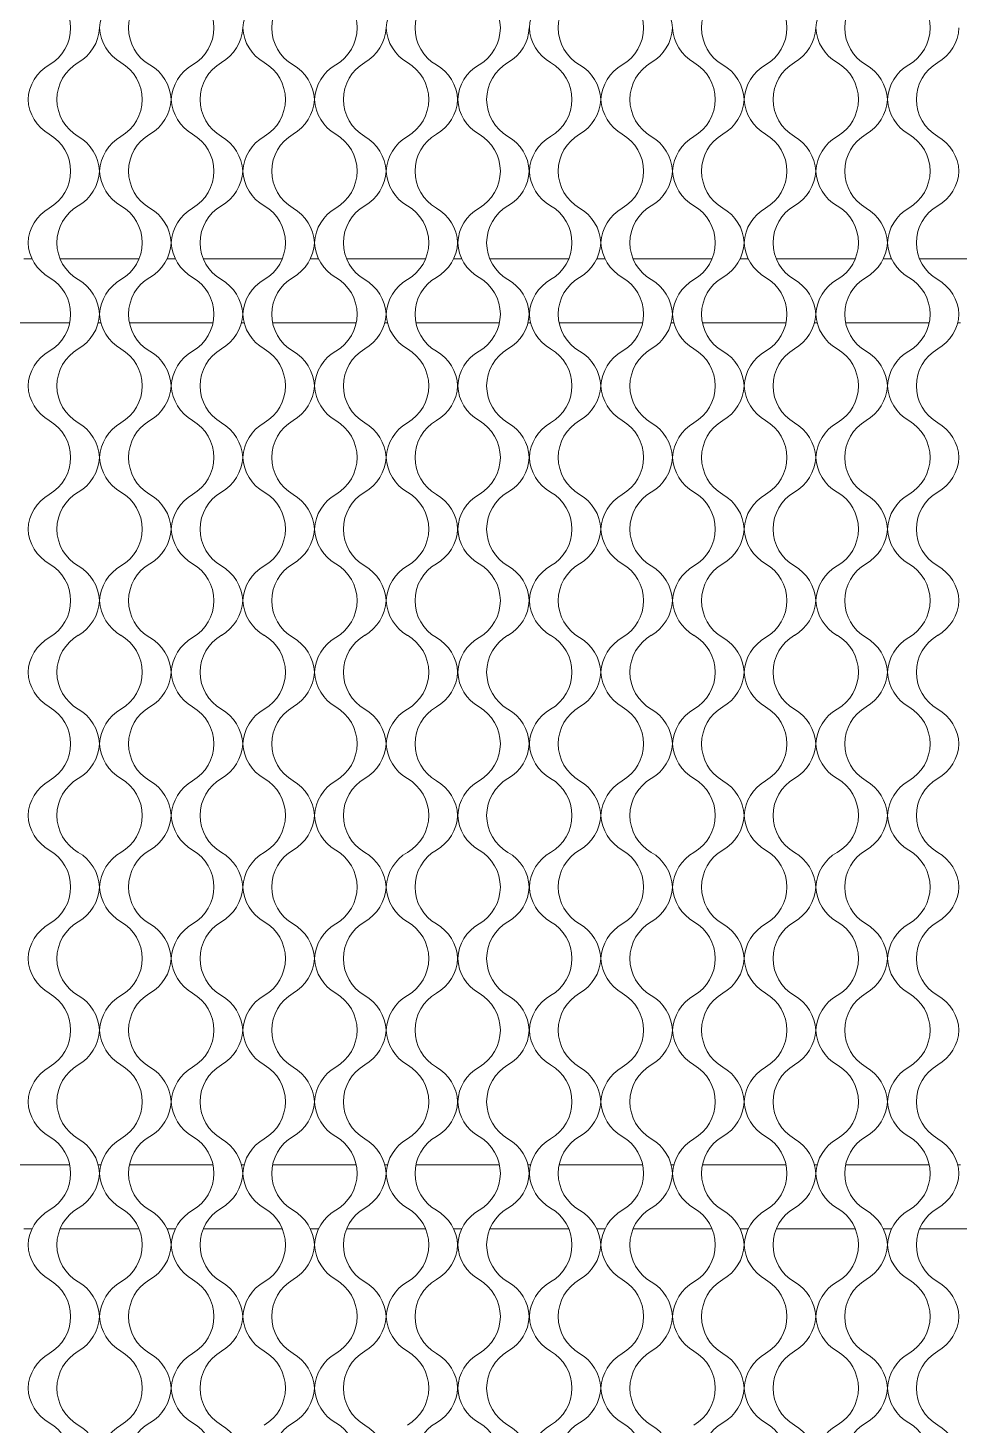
# Model space of a CAD drawing. Header units: millimetres. Extents: x 8 to 1476, y 6 to 1043.
# Drawn here: x 401.6 to 488.9, y 507.3 to 638.4 of the extents above; entities that cross this region are included whole.
import ezdxf

# ---------------------------------------------------------------- set-up
doc = ezdxf.new("R2010")
doc.units = ezdxf.units.MM
doc.header["$LTSCALE"] = 5

msp = doc.modelspace()

# ---------------------------------------------------------------- linework, layer by layer
at = {"color": 7, "linetype": 'Continuous', "lineweight": 15}
for p, q in [((402.001, 616.769), (401.211, 616.769)), ((412.008, 616.769), (404.639, 616.769)), ((415.436, 616.769), (414.646, 616.769)), ((425.443, 616.769), (418.074, 616.769)), ((428.871, 616.769), (428.081, 616.769)), ((438.878, 616.769), (431.509, 616.769)), ((442.306, 616.769), (441.516, 616.769)), ((452.313, 616.769), (444.944, 616.769)), ((455.741, 616.769), (454.951, 616.769)), ((465.748, 616.769), (458.379, 616.769)), ((469.176, 616.769), (468.386, 616.769)), ((479.183, 616.769), (471.814, 616.769)), ((482.611, 616.769), (481.821, 616.769)), ((492.618, 616.769), (485.249, 616.769)), ((397.688, 610.769), (405.524, 610.769)), ((408.2, 610.769), (408.447, 610.769)), ((411.123, 610.769), (418.959, 610.769)), ((421.635, 610.769), (421.882, 610.769)), ((424.558, 610.769), (432.394, 610.769)), ((435.07, 610.769), (435.317, 610.769)), ((437.993, 610.769), (445.829, 610.769)), ((448.505, 610.769), (448.753, 610.769)), ((451.428, 610.769), (459.264, 610.769)), ((461.94, 610.769), (462.188, 610.769)), ((464.863, 610.769), (472.699, 610.769)), ((475.375, 610.769), (475.623, 610.769)), ((478.298, 610.769), (486.135, 610.769)), ((488.81, 610.769), (489.058, 610.769)), ((405.524, 531.769), (397.688, 531.769)), ((408.447, 531.769), (408.2, 531.769)), ((418.959, 531.769), (411.123, 531.769)), ((421.882, 531.769), (421.635, 531.769)), ((432.394, 531.769), (424.558, 531.769)), ((435.317, 531.769), (435.07, 531.769)), ((445.829, 531.769), (437.993, 531.769)), ((448.753, 531.769), (448.505, 531.769)), ((459.264, 531.769), (451.428, 531.769)), ((462.188, 531.769), (461.94, 531.769)), ((472.699, 531.769), (464.863, 531.769)), ((475.623, 531.769), (475.375, 531.769)), ((486.135, 531.769), (478.298, 531.769)), ((489.058, 531.769), (488.81, 531.769)), ((401.211, 525.769), (402.001, 525.769)), ((404.639, 525.769), (412.008, 525.769)), ((414.646, 525.769), (415.436, 525.769)), ((418.074, 525.769), (425.443, 525.769)), ((428.081, 525.769), (428.871, 525.769)), ((431.509, 525.769), (438.878, 525.769)), ((441.516, 525.769), (442.306, 525.769)), ((444.944, 525.769), (452.313, 525.769)), ((454.951, 525.769), (455.741, 525.769)), ((458.379, 525.769), (465.748, 525.769)), ((468.386, 525.769), (469.176, 525.769)), ((471.814, 525.769), (479.183, 525.769)), ((481.821, 525.769), (482.611, 525.769)), ((485.249, 525.769), (492.618, 525.769))]:
    msp.add_line(p, q, dxfattribs=at)
for centre, start, end in [((401.606, 638.444), 300, 60), ((412.324, 638.233), 120, 176.98071), ((415.041, 638.444), 120, 240), ((415.041, 638.444), 300, 60), ((425.759, 638.233), 120, 176.98071), ((428.476, 638.444), 120, 240), ((428.476, 638.444), 300, 60), ((439.194, 638.233), 120, 176.98071), ((441.911, 638.444), 120, 240), ((441.911, 638.444), 300, 60), ((452.629, 638.233), 120, 176.98071), ((455.346, 638.444), 120, 240), ((455.346, 638.444), 300, 60), ((458.064, 638.233), 3.01929, 60), ((468.781, 638.444), 120, 240), ((468.781, 638.444), 300, 60), ((479.499, 638.233), 120, 176.98071), ((482.216, 638.444), 120, 240), ((482.216, 638.444), 300, 60), ((404.324, 638.655), 300, 356.98071), ((412.324, 638.655), 183.01929, 240), ((417.759, 638.655), 300, 356.98071), ((425.759, 638.655), 183.01929, 240), ((431.194, 638.655), 300, 356.98071), ((439.194, 638.655), 183.01929, 240), ((444.629, 638.655), 300, 356.98071), ((452.629, 638.655), 183.01929, 240), ((458.064, 638.655), 300, 356.98071), ((466.064, 638.655), 183.01929, 240), ((471.499, 638.655), 300, 356.98071), ((479.499, 638.655), 183.01929, 240), ((484.934, 638.655), 300, 356.98071), ((405.606, 631.516), 120, 176.98071), ((408.324, 631.726), 120, 240), ((408.324, 631.726), 300, 60), ((411.041, 631.516), 3.01929, 60), ((419.041, 631.516), 120, 176.98071), ((421.759, 631.726), 120, 240), ((421.759, 631.726), 300, 60), ((424.476, 631.516), 3.01929, 60), ((432.476, 631.516), 120, 176.98071), ((435.194, 631.726), 120, 240), ((435.194, 631.726), 300, 60), ((437.911, 631.516), 3.01929, 60), ((445.911, 631.516), 120, 176.98071), ((448.629, 631.726), 120, 240), ((448.629, 631.726), 300, 60), ((451.346, 631.516), 3.01929, 60), ((459.346, 631.516), 120, 176.98071), ((462.064, 631.726), 120, 240), ((462.064, 631.726), 300, 60), ((464.781, 631.516), 3.01929, 60), ((472.781, 631.516), 120, 176.98071), ((475.499, 631.726), 120, 240), ((475.499, 631.726), 300, 60), ((478.216, 631.516), 3.01929, 60), ((486.216, 631.516), 120, 176.98071), ((488.934, 631.726), 120, 240), ((405.606, 631.937), 183.01929, 240), ((411.041, 631.937), 300, 356.98071), ((419.041, 631.937), 183.01929, 240), ((424.476, 631.937), 300, 356.98071), ((432.476, 631.937), 183.01929, 240), ((437.911, 631.937), 300, 356.98071), ((445.911, 631.937), 183.01929, 240), ((451.346, 631.937), 300, 356.98071), ((459.346, 631.937), 183.01929, 240), ((464.781, 631.937), 300, 356.98071), ((472.781, 631.937), 183.01929, 240), ((478.216, 631.937), 300, 356.98071), ((486.216, 631.937), 183.01929, 240), ((401.606, 625.009), 300, 60), ((404.324, 624.798), 3.01929, 60), ((412.324, 624.798), 120, 176.98071), ((415.041, 625.009), 120, 240), ((415.041, 625.009), 300, 60), ((417.759, 624.798), 3.01929, 60), ((425.759, 624.798), 120, 176.98071), ((428.476, 625.009), 120, 240), ((428.476, 625.009), 300, 60), ((431.194, 624.798), 3.01929, 60), ((439.194, 624.798), 120, 176.98071), ((441.911, 625.009), 120, 240), ((441.911, 625.009), 300, 60), ((444.629, 624.798), 3.01929, 60), ((452.629, 624.798), 120, 176.98071), ((455.346, 625.009), 120, 240), ((455.346, 625.009), 300, 60), ((458.064, 624.798), 3.01929, 60), ((466.064, 624.798), 120, 176.98071), ((468.781, 625.009), 120, 240), ((468.781, 625.009), 300, 60), ((471.499, 624.798), 3.01929, 60), ((479.499, 624.798), 120, 176.98071), ((482.216, 625.009), 120, 240), ((482.216, 625.009), 300, 60), ((484.934, 624.798), 3.01929, 60), ((404.324, 625.22), 300, 356.98071), ((412.324, 625.22), 183.01929, 240), ((417.759, 625.22), 300, 356.98071), ((425.759, 625.22), 183.01929, 240), ((431.194, 625.22), 300, 356.98071), ((439.194, 625.22), 183.01929, 240), ((444.629, 625.22), 300, 356.98071), ((452.629, 625.22), 183.01929, 240), ((458.064, 625.22), 300, 356.98071), ((466.064, 625.22), 183.01929, 240), ((471.499, 625.22), 300, 356.98071), ((479.499, 625.22), 183.01929, 240), ((484.934, 625.22), 300, 356.98071), ((405.606, 618.081), 120, 176.98071), ((408.324, 618.291), 120, 240), ((408.324, 618.291), 300, 60), ((411.041, 618.081), 3.01929, 60), ((419.041, 618.081), 120, 176.98071), ((421.759, 618.291), 120, 240), ((421.759, 618.291), 300, 60), ((424.476, 618.081), 3.01929, 60), ((432.476, 618.081), 120, 176.98071), ((435.194, 618.291), 120, 240), ((435.194, 618.291), 300, 60), ((437.911, 618.081), 3.01929, 60), ((445.911, 618.081), 120, 176.98071), ((448.629, 618.291), 120, 240), ((448.629, 618.291), 300, 60), ((451.346, 618.081), 3.01929, 60), ((459.346, 618.081), 120, 176.98071), ((462.064, 618.291), 120, 240), ((462.064, 618.291), 300, 60), ((464.781, 618.081), 3.01929, 60), ((472.781, 618.081), 120, 176.98071), ((475.499, 618.291), 120, 240), ((475.499, 618.291), 300, 60), ((478.216, 618.081), 3.01929, 60), ((486.216, 618.081), 120, 176.98071), ((488.934, 618.291), 120, 240), ((405.606, 618.502), 183.01929, 240), ((411.041, 618.502), 300, 356.98071), ((419.041, 618.502), 183.01929, 240), ((424.476, 618.502), 300, 356.98071), ((432.476, 618.502), 183.01929, 240), ((437.911, 618.502), 300, 356.98071), ((445.911, 618.502), 183.01929, 240), ((451.346, 618.502), 300, 356.98071), ((459.346, 618.502), 183.01929, 240), ((464.781, 618.502), 300, 356.98071), ((472.781, 618.502), 183.01929, 240), ((478.216, 618.502), 300, 356.98071), ((486.216, 618.502), 183.01929, 240), ((401.606, 611.574), 300, 60), ((415.041, 611.574), 120, 240), ((415.041, 611.574), 300, 60), ((428.476, 611.574), 120, 240), ((428.476, 611.574), 300, 60), ((441.911, 611.574), 120, 240), ((441.911, 611.574), 300, 60), ((455.346, 611.574), 120, 240), ((455.346, 611.574), 300, 60), ((468.781, 611.574), 120, 240), ((468.781, 611.574), 300, 60), ((482.216, 611.574), 120, 240), ((482.216, 611.574), 300, 60), ((404.324, 611.363), 3.01929, 60), ((412.324, 611.363), 120, 176.98071), ((417.759, 611.363), 3.01929, 60), ((425.759, 611.363), 120, 176.98071), ((431.194, 611.363), 3.01929, 60), ((439.194, 611.363), 120, 176.98071), ((444.629, 611.363), 3.01929, 60), ((452.629, 611.363), 120, 176.98071), ((458.064, 611.363), 3.01929, 60), ((466.064, 611.363), 120, 176.98071), ((471.499, 611.363), 3.01929, 60), ((479.499, 611.363), 120, 176.98071), ((484.934, 611.363), 3.01929, 60), ((404.324, 611.785), 300, 356.98071), ((412.324, 611.785), 183.01929, 240), ((417.759, 611.785), 300, 356.98071), ((425.759, 611.785), 183.01929, 240), ((431.194, 611.785), 300, 356.98071), ((439.194, 611.785), 183.01929, 240), ((444.629, 611.785), 300, 356.98071), ((452.629, 611.785), 183.01929, 240), ((458.064, 611.785), 300, 356.98071), ((466.064, 611.785), 183.01929, 240), ((471.499, 611.785), 300, 356.98071), ((479.499, 611.785), 183.01929, 240), ((484.934, 611.785), 300, 356.98071), ((408.324, 604.856), 120, 240), ((408.324, 604.856), 300, 60), ((421.759, 604.856), 120, 240), ((421.759, 604.856), 300, 60), ((435.194, 604.856), 120, 240), ((435.194, 604.856), 300, 60), ((448.629, 604.856), 120, 240), ((448.629, 604.856), 300, 60), ((462.064, 604.856), 120, 240), ((462.064, 604.856), 300, 60), ((475.499, 604.856), 120, 240), ((475.499, 604.856), 300, 60), ((488.934, 604.856), 120, 240), ((405.606, 604.646), 120, 176.98071), ((411.041, 604.646), 3.01929, 60), ((419.041, 604.646), 120, 176.98071), ((424.476, 604.646), 3.01929, 60), ((432.476, 604.646), 120, 176.98071), ((437.911, 604.646), 3.01929, 60), ((445.911, 604.646), 120, 176.98071), ((451.346, 604.646), 3.01929, 60), ((459.346, 604.646), 120, 176.98071), ((464.781, 604.646), 3.01929, 60), ((472.781, 604.646), 120, 176.98071), ((478.216, 604.646), 3.01929, 60), ((486.216, 604.646), 120, 176.98071), ((405.606, 605.067), 183.01929, 240), ((411.041, 605.067), 300, 356.98071), ((419.041, 605.067), 183.01929, 240), ((424.476, 605.067), 300, 356.98071), ((432.476, 605.067), 183.01929, 240), ((437.911, 605.067), 300, 356.98071), ((445.911, 605.067), 183.01929, 240), ((451.346, 605.067), 300, 356.98071), ((459.346, 605.067), 183.01929, 240), ((464.781, 605.067), 300, 356.98071), ((472.781, 605.067), 183.01929, 240), ((478.216, 605.067), 300, 356.98071), ((486.216, 605.067), 183.01929, 240), ((401.606, 598.139), 300, 60), ((404.324, 597.928), 3.01929, 60), ((412.324, 597.928), 120, 176.98071), ((415.041, 598.139), 120, 240), ((415.041, 598.139), 300, 60), ((417.759, 597.928), 3.01929, 60), ((425.759, 597.928), 120, 176.98071), ((428.476, 598.139), 120, 240), ((428.476, 598.139), 300, 60), ((431.194, 597.928), 3.01929, 60), ((439.194, 597.928), 120, 176.98071), ((441.911, 598.139), 120, 240), ((441.911, 598.139), 300, 60), ((444.629, 597.928), 3.01929, 60), ((452.629, 597.928), 120, 176.98071), ((455.346, 598.139), 120, 240), ((455.346, 598.139), 300, 60), ((458.064, 597.928), 3.01929, 60), ((466.064, 597.928), 120, 176.98071), ((468.781, 598.139), 120, 240), ((468.781, 598.139), 300, 60), ((471.499, 597.928), 3.01929, 60), ((479.499, 597.928), 120, 176.98071), ((482.216, 598.139), 120, 240), ((482.216, 598.139), 300, 60), ((484.934, 597.928), 3.01929, 60), ((404.324, 598.35), 300, 356.98071), ((412.324, 598.35), 183.01929, 240), ((417.759, 598.35), 300, 356.98071), ((425.759, 598.35), 183.01929, 240), ((431.194, 598.35), 300, 356.98071), ((439.194, 598.35), 183.01929, 240), ((444.629, 598.35), 300, 356.98071), ((452.629, 598.35), 183.01929, 240), ((458.064, 598.35), 300, 356.98071), ((466.064, 598.35), 183.01929, 240), ((471.499, 598.35), 300, 356.98071), ((479.499, 598.35), 183.01929, 240), ((484.934, 598.35), 300, 356.98071), ((405.606, 591.211), 120, 176.98071), ((408.324, 591.421), 120, 240), ((408.324, 591.421), 300, 60), ((411.041, 591.211), 3.01929, 60), ((419.041, 591.211), 120, 176.98071), ((421.759, 591.421), 120, 240), ((421.759, 591.421), 300, 60), ((424.476, 591.211), 3.01929, 60), ((432.476, 591.211), 120, 176.98071), ((435.194, 591.421), 120, 240), ((435.194, 591.421), 300, 60), ((437.911, 591.211), 3.01929, 60), ((445.911, 591.211), 120, 176.98071), ((448.629, 591.421), 120, 240), ((448.629, 591.421), 300, 60), ((451.346, 591.211), 3.01929, 60), ((459.346, 591.211), 120, 176.98071), ((462.064, 591.421), 120, 240), ((462.064, 591.421), 300, 60), ((464.781, 591.211), 3.01929, 60), ((472.781, 591.211), 120, 176.98071), ((475.499, 591.421), 120, 240), ((475.499, 591.421), 300, 60), ((478.216, 591.211), 3.01929, 60), ((486.216, 591.211), 120, 176.98071), ((488.934, 591.421), 120, 240), ((405.606, 591.632), 183.01929, 240), ((411.041, 591.632), 300, 356.98071), ((419.041, 591.632), 183.01929, 240), ((424.476, 591.632), 300, 356.98071), ((432.476, 591.632), 183.01929, 240), ((437.911, 591.632), 300, 356.98071), ((445.911, 591.632), 183.01929, 240), ((451.346, 591.632), 300, 356.98071), ((459.346, 591.632), 183.01929, 240), ((464.781, 591.632), 300, 356.98071), ((472.781, 591.632), 183.01929, 240), ((478.216, 591.632), 300, 356.98071), ((486.216, 591.632), 183.01929, 240), ((401.606, 584.704), 300, 60), ((404.324, 584.493), 3.01929, 60), ((412.324, 584.493), 120, 176.98071), ((415.041, 584.704), 120, 240), ((415.041, 584.704), 300, 60), ((417.759, 584.493), 3.01929, 60), ((425.759, 584.493), 120, 176.98071), ((428.476, 584.704), 120, 240), ((428.476, 584.704), 300, 60), ((431.194, 584.493), 3.01929, 60), ((439.194, 584.493), 120, 176.98071), ((441.911, 584.704), 120, 240), ((441.911, 584.704), 300, 60), ((444.629, 584.493), 3.01929, 60), ((452.629, 584.493), 120, 176.98071), ((455.346, 584.704), 120, 240), ((455.346, 584.704), 300, 60), ((458.064, 584.493), 3.01929, 60), ((466.064, 584.493), 120, 176.98071), ((468.781, 584.704), 120, 240), ((468.781, 584.704), 300, 60), ((471.499, 584.493), 3.01929, 60), ((479.499, 584.493), 120, 176.98071), ((482.216, 584.704), 120, 240), ((482.216, 584.704), 300, 60), ((484.934, 584.493), 3.01929, 60), ((404.324, 584.914), 300, 356.98071), ((412.324, 584.914), 183.01929, 240), ((417.759, 584.914), 300, 356.98071), ((425.759, 584.914), 183.01929, 240), ((431.194, 584.914), 300, 356.98071), ((439.194, 584.914), 183.01929, 240), ((444.629, 584.914), 300, 356.98071), ((452.629, 584.914), 183.01929, 240), ((458.064, 584.914), 300, 356.98071), ((466.064, 584.914), 183.01929, 240), ((471.499, 584.914), 300, 356.98071), ((479.499, 584.914), 183.01929, 240), ((484.934, 584.914), 300, 356.98071), ((405.606, 577.776), 120, 176.98071), ((408.324, 577.986), 120, 240), ((408.324, 577.986), 300, 60), ((411.041, 577.776), 3.01929, 60), ((419.041, 577.776), 120, 176.98071), ((421.759, 577.986), 120, 240), ((421.759, 577.986), 300, 60), ((424.476, 577.776), 3.01929, 60), ((432.476, 577.776), 120, 176.98071), ((435.194, 577.986), 120, 240), ((435.194, 577.986), 300, 60), ((437.911, 577.776), 3.01929, 60), ((445.911, 577.776), 120, 176.98071), ((448.629, 577.986), 120, 240), ((448.629, 577.986), 300, 60), ((451.346, 577.776), 3.01929, 60), ((459.346, 577.776), 120, 176.98071), ((462.064, 577.986), 120, 240), ((462.064, 577.986), 300, 60), ((464.781, 577.776), 3.01929, 60), ((472.781, 577.776), 120, 176.98071), ((475.499, 577.986), 120, 240), ((475.499, 577.986), 300, 60), ((478.216, 577.776), 3.01929, 60), ((486.216, 577.776), 120, 176.98071), ((488.934, 577.986), 120, 240), ((405.606, 578.197), 183.01929, 240), ((411.041, 578.197), 300, 356.98071), ((419.041, 578.197), 183.01929, 240), ((424.476, 578.197), 300, 356.98071), ((432.476, 578.197), 183.01929, 240), ((437.911, 578.197), 300, 356.98071), ((445.911, 578.197), 183.01929, 240), ((451.346, 578.197), 300, 356.98071), ((459.346, 578.197), 183.01929, 240), ((464.781, 578.197), 300, 356.98071), ((472.781, 578.197), 183.01929, 240), ((478.216, 578.197), 300, 356.98071), ((486.216, 578.197), 183.01929, 240), ((401.606, 571.269), 300, 60), ((404.324, 571.058), 3.01929, 60), ((412.324, 571.058), 120, 176.98071), ((415.041, 571.269), 120, 240), ((415.041, 571.269), 300, 60), ((417.759, 571.058), 3.01929, 60), ((425.759, 571.058), 120, 176.98071), ((428.476, 571.269), 120, 240), ((428.476, 571.269), 300, 60), ((431.194, 571.058), 3.01929, 60), ((439.194, 571.058), 120, 176.98071), ((441.911, 571.269), 120, 240), ((441.911, 571.269), 300, 60), ((444.629, 571.058), 3.01929, 60), ((452.629, 571.058), 120, 176.98071), ((455.346, 571.269), 120, 240), ((455.346, 571.269), 300, 60), ((458.064, 571.058), 3.01929, 60), ((466.064, 571.058), 120, 176.98071), ((468.781, 571.269), 120, 240), ((468.781, 571.269), 300, 60), ((471.499, 571.058), 3.01929, 60), ((479.499, 571.058), 120, 176.98071), ((482.216, 571.269), 120, 240), ((482.216, 571.269), 300, 60), ((484.934, 571.058), 3.01929, 60), ((404.324, 571.479), 300, 356.98071), ((412.324, 571.479), 183.01929, 240), ((417.759, 571.479), 300, 356.98071), ((425.759, 571.479), 183.01929, 240), ((431.194, 571.479), 300, 356.98071), ((439.194, 571.479), 183.01929, 240), ((444.629, 571.479), 300, 356.98071), ((452.629, 571.479), 183.01929, 240), ((458.064, 571.479), 300, 356.98071), ((466.064, 571.479), 183.01929, 240), ((471.499, 571.479), 300, 356.98071), ((479.499, 571.479), 183.01929, 240), ((484.934, 571.479), 300, 356.98071), ((405.606, 564.341), 120, 176.98071), ((408.324, 564.551), 120, 240), ((408.324, 564.551), 300, 60), ((411.041, 564.341), 3.01929, 60), ((419.041, 564.341), 120, 176.98071), ((421.759, 564.551), 120, 240), ((421.759, 564.551), 300, 60), ((424.476, 564.341), 3.01929, 60), ((432.476, 564.341), 120, 176.98071), ((435.194, 564.551), 120, 240), ((435.194, 564.551), 300, 60), ((437.911, 564.341), 3.01929, 60), ((445.911, 564.341), 120, 176.98071), ((448.629, 564.551), 120, 240), ((448.629, 564.551), 300, 60), ((451.346, 564.341), 3.01929, 60), ((459.346, 564.341), 120, 176.98071), ((462.064, 564.551), 120, 240), ((462.064, 564.551), 300, 60), ((464.781, 564.341), 3.01929, 60), ((472.781, 564.341), 120, 176.98071), ((475.499, 564.551), 120, 240), ((475.499, 564.551), 300, 60), ((478.216, 564.341), 3.01929, 60), ((486.216, 564.341), 120, 176.98071), ((488.934, 564.551), 120, 240), ((405.606, 564.762), 183.01929, 240), ((411.041, 564.762), 300, 356.98071), ((419.041, 564.762), 183.01929, 240), ((424.476, 564.762), 300, 356.98071), ((432.476, 564.762), 183.01929, 240), ((437.911, 564.762), 300, 356.98071), ((445.911, 564.762), 183.01929, 240), ((451.346, 564.762), 300, 356.98071), ((459.346, 564.762), 183.01929, 240), ((464.781, 564.762), 300, 356.98071), ((472.781, 564.762), 183.01929, 240), ((478.216, 564.762), 300, 356.98071), ((486.216, 564.762), 183.01929, 240), ((401.606, 557.834), 300, 60), ((415.041, 557.834), 120, 240), ((415.041, 557.834), 300, 60), ((428.476, 557.834), 120, 240), ((428.476, 557.834), 300, 60), ((441.911, 557.834), 120, 240), ((441.911, 557.834), 300, 60), ((455.346, 557.834), 120, 240), ((455.346, 557.834), 300, 60), ((468.781, 557.834), 120, 240), ((468.781, 557.834), 300, 60), ((482.216, 557.834), 120, 240), ((482.216, 557.834), 300, 60), ((404.324, 557.623), 3.01929, 60), ((412.324, 557.623), 120, 176.98071), ((417.759, 557.623), 3.01929, 60), ((425.759, 557.623), 120, 176.98071), ((431.194, 557.623), 3.01929, 60), ((439.194, 557.623), 120, 176.98071), ((444.629, 557.623), 3.01929, 60), ((452.629, 557.623), 120, 176.98071), ((458.064, 557.623), 3.01929, 60), ((466.064, 557.623), 120, 176.98071), ((471.499, 557.623), 3.01929, 60), ((479.499, 557.623), 120, 176.98071), ((484.934, 557.623), 3.01929, 60), ((404.324, 558.044), 300, 356.98071), ((412.324, 558.044), 183.01929, 240), ((417.759, 558.044), 300, 356.98071), ((425.759, 558.044), 183.01929, 240), ((431.194, 558.044), 300, 356.98071), ((439.194, 558.044), 183.01929, 240), ((444.629, 558.044), 300, 356.98071), ((452.629, 558.044), 183.01929, 240), ((458.064, 558.044), 300, 356.98071), ((466.064, 558.044), 183.01929, 240), ((471.499, 558.044), 300, 356.98071), ((479.499, 558.044), 183.01929, 240), ((484.934, 558.044), 300, 356.98071), ((408.324, 551.116), 120, 240), ((408.324, 551.116), 300, 60), ((421.759, 551.116), 120, 240), ((421.759, 551.116), 300, 60), ((435.194, 551.116), 120, 240), ((435.194, 551.116), 300, 60), ((448.629, 551.116), 120, 240), ((448.629, 551.116), 300, 60), ((462.064, 551.116), 120, 240), ((462.064, 551.116), 300, 60), ((475.499, 551.116), 120, 240), ((475.499, 551.116), 300, 60), ((488.934, 551.116), 120, 240), ((405.606, 550.906), 120, 176.98071), ((411.041, 550.906), 3.01929, 60), ((419.041, 550.906), 120, 176.98071), ((424.476, 550.906), 3.01929, 60), ((432.476, 550.906), 120, 176.98071), ((437.911, 550.906), 3.01929, 60), ((445.911, 550.906), 120, 176.98071), ((451.346, 550.906), 3.01929, 60), ((459.346, 550.906), 120, 176.98071), ((464.781, 550.906), 3.01929, 60), ((472.781, 550.906), 120, 176.98071), ((478.216, 550.906), 3.01929, 60), ((486.216, 550.906), 120, 176.98071), ((405.606, 551.327), 183.01929, 240), ((411.041, 551.327), 300, 356.98071), ((419.041, 551.327), 183.01929, 240), ((424.476, 551.327), 300, 356.98071), ((432.476, 551.327), 183.01929, 240), ((437.911, 551.327), 300, 356.98071), ((445.911, 551.327), 183.01929, 240), ((451.346, 551.327), 300, 356.98071), ((459.346, 551.327), 183.01929, 240), ((464.781, 551.327), 300, 356.98071), ((472.781, 551.327), 183.01929, 240), ((478.216, 551.327), 300, 356.98071), ((486.216, 551.327), 183.01929, 240), ((401.606, 544.399), 300, 60), ((404.324, 544.188), 3.01929, 60), ((412.324, 544.188), 120, 176.98071), ((415.041, 544.399), 120, 240), ((415.041, 544.399), 300, 60), ((417.759, 544.188), 3.01929, 60), ((425.759, 544.188), 120, 176.98071), ((428.476, 544.399), 120, 240), ((428.476, 544.399), 300, 60), ((431.194, 544.188), 3.01929, 60), ((439.194, 544.188), 120, 176.98071), ((441.911, 544.399), 120, 240), ((441.911, 544.399), 300, 60), ((444.629, 544.188), 3.01929, 60), ((452.629, 544.188), 120, 176.98071), ((455.346, 544.399), 120, 240), ((455.346, 544.399), 300, 60), ((458.064, 544.188), 3.01929, 60), ((466.064, 544.188), 120, 176.98071), ((468.781, 544.399), 120, 240), ((468.781, 544.399), 300, 60), ((471.499, 544.188), 3.01929, 60), ((479.499, 544.188), 120, 176.98071), ((482.216, 544.399), 120, 240), ((482.216, 544.399), 300, 60), ((484.934, 544.188), 3.01929, 60), ((404.324, 544.609), 300, 356.98071), ((412.324, 544.609), 183.01929, 240), ((417.759, 544.609), 300, 356.98071), ((425.759, 544.609), 183.01929, 240), ((431.194, 544.609), 300, 356.98071), ((439.194, 544.609), 183.01929, 240), ((444.629, 544.609), 300, 356.98071), ((452.629, 544.609), 183.01929, 240), ((458.064, 544.609), 300, 356.98071), ((466.064, 544.609), 183.01929, 240), ((471.499, 544.609), 300, 356.98071), ((479.499, 544.609), 183.01929, 240), ((484.934, 544.609), 300, 356.98071), ((405.606, 537.471), 120, 176.98071), ((408.324, 537.681), 120, 240), ((408.324, 537.681), 300, 60), ((411.041, 537.471), 3.01929, 60), ((419.041, 537.471), 120, 176.98071), ((421.759, 537.681), 120, 240), ((421.759, 537.681), 300, 60), ((424.476, 537.471), 3.01929, 60), ((432.476, 537.471), 120, 176.98071), ((435.194, 537.681), 120, 240), ((435.194, 537.681), 300, 60), ((437.911, 537.471), 3.01929, 60), ((445.911, 537.471), 120, 176.98071), ((448.629, 537.681), 120, 240), ((448.629, 537.681), 300, 60), ((451.346, 537.471), 3.01929, 60), ((459.346, 537.471), 120, 176.98071), ((462.064, 537.681), 120, 240), ((462.064, 537.681), 300, 60), ((464.781, 537.471), 3.01929, 60), ((472.781, 537.471), 120, 176.98071), ((475.499, 537.681), 120, 240), ((475.499, 537.681), 300, 60), ((478.216, 537.471), 3.01929, 60), ((486.216, 537.471), 120, 176.98071), ((488.934, 537.681), 120, 240), ((405.606, 537.892), 183.01929, 240), ((411.041, 537.892), 300, 356.98071), ((419.041, 537.892), 183.01929, 240), ((424.476, 537.892), 300, 356.98071), ((432.476, 537.892), 183.01929, 240), ((437.911, 537.892), 300, 356.98071), ((445.911, 537.892), 183.01929, 240), ((451.346, 537.892), 300, 356.98071), ((459.346, 537.892), 183.01929, 240), ((464.781, 537.892), 300, 356.98071), ((472.781, 537.892), 183.01929, 240), ((478.216, 537.892), 300, 356.98071), ((486.216, 537.892), 183.01929, 240), ((401.606, 530.964), 300, 60), ((404.324, 530.753), 3.01929, 60), ((412.324, 530.753), 120, 176.98071), ((415.041, 530.964), 120, 240), ((415.041, 530.964), 300, 60), ((417.759, 530.753), 3.01929, 60), ((425.759, 530.753), 120, 176.98071), ((428.476, 530.964), 120, 240), ((428.476, 530.964), 300, 60), ((431.194, 530.753), 3.01929, 60), ((439.194, 530.753), 120, 176.98071), ((441.911, 530.964), 120, 240), ((441.911, 530.964), 300, 60), ((444.629, 530.753), 3.01929, 60), ((452.629, 530.753), 120, 176.98071), ((455.346, 530.964), 120, 240), ((455.346, 530.964), 300, 60), ((458.064, 530.753), 3.01929, 60), ((466.064, 530.753), 120, 176.98071), ((468.781, 530.964), 120, 240), ((468.781, 530.964), 300, 60), ((471.499, 530.753), 3.01929, 60), ((479.499, 530.753), 120, 176.98071), ((482.216, 530.964), 120, 240), ((482.216, 530.964), 300, 60), ((484.934, 530.753), 3.01929, 60), ((404.324, 531.174), 300, 356.98071), ((412.324, 531.174), 183.01929, 240), ((417.759, 531.174), 300, 356.98071), ((425.759, 531.174), 183.01929, 240), ((431.194, 531.174), 300, 356.98071), ((439.194, 531.174), 183.01929, 240), ((444.629, 531.174), 300, 356.98071), ((452.629, 531.174), 183.01929, 240), ((458.064, 531.174), 300, 356.98071), ((466.064, 531.174), 183.01929, 240), ((471.499, 531.174), 300, 356.98071), ((479.499, 531.174), 183.01929, 240), ((484.934, 531.174), 300, 356.98071), ((405.606, 524.035), 120, 176.98071), ((408.324, 524.246), 120, 240), ((408.324, 524.246), 300, 60), ((411.041, 524.035), 3.01929, 60), ((419.041, 524.035), 120, 176.98071), ((421.759, 524.246), 120, 240), ((421.759, 524.246), 300, 60), ((424.476, 524.035), 3.01929, 60), ((432.476, 524.035), 120, 176.98071), ((435.194, 524.246), 120, 240), ((435.194, 524.246), 300, 60), ((437.911, 524.035), 3.01929, 60), ((445.911, 524.035), 120, 176.98071), ((448.629, 524.246), 120, 240), ((448.629, 524.246), 300, 60), ((451.346, 524.035), 3.01929, 60), ((459.346, 524.035), 120, 176.98071), ((462.064, 524.246), 120, 240), ((462.064, 524.246), 300, 60), ((464.781, 524.035), 3.01929, 60), ((472.781, 524.035), 120, 176.98071), ((475.499, 524.246), 120, 240), ((475.499, 524.246), 300, 60), ((478.216, 524.035), 3.01929, 60), ((486.216, 524.035), 120, 176.98071), ((488.934, 524.246), 120, 240), ((405.606, 524.457), 183.01929, 240), ((411.041, 524.457), 300, 356.98071), ((419.041, 524.457), 183.01929, 240), ((424.476, 524.457), 300, 356.98071), ((432.476, 524.457), 183.01929, 240), ((437.911, 524.457), 300, 356.98071), ((445.911, 524.457), 183.01929, 240), ((451.346, 524.457), 300, 356.98071), ((459.346, 524.457), 183.01929, 240), ((464.781, 524.457), 300, 356.98071), ((472.781, 524.457), 183.01929, 240), ((478.216, 524.457), 300, 356.98071), ((486.216, 524.457), 183.01929, 240), ((401.606, 517.529), 300, 60), ((404.324, 517.318), 3.01929, 60), ((412.324, 517.318), 120, 176.98071), ((415.041, 517.529), 120, 240), ((415.041, 517.529), 300, 60), ((417.759, 517.318), 3.01929, 60), ((425.759, 517.318), 120, 176.98071), ((428.476, 517.529), 120, 240), ((428.476, 517.529), 300, 60), ((431.194, 517.318), 3.01929, 60), ((439.194, 517.318), 120, 176.98071), ((441.911, 517.529), 120, 240), ((441.911, 517.529), 300, 60), ((444.629, 517.318), 3.01929, 60), ((452.629, 517.318), 120, 176.98071), ((455.346, 517.529), 120, 240), ((455.346, 517.529), 300, 60), ((458.064, 517.318), 3.01929, 60), ((466.064, 517.318), 120, 176.98071), ((468.781, 517.529), 120, 240), ((468.781, 517.529), 300, 60), ((471.499, 517.318), 3.01929, 60), ((479.499, 517.318), 120, 176.98071), ((482.216, 517.529), 120, 240), ((482.216, 517.529), 300, 60), ((484.934, 517.318), 3.01929, 60), ((404.324, 517.739), 300, 356.98071), ((412.324, 517.739), 183.01929, 240), ((417.759, 517.739), 300, 356.98071), ((425.759, 517.739), 183.01929, 240), ((431.194, 517.739), 300, 356.98071), ((439.194, 517.739), 183.01929, 240), ((444.629, 517.739), 300, 356.98071), ((452.629, 517.739), 183.01929, 240), ((458.064, 517.739), 300, 356.98071), ((466.064, 517.739), 183.01929, 240), ((471.499, 517.739), 300, 356.98071), ((479.499, 517.739), 183.01929, 240), ((484.934, 517.739), 300, 356.98071), ((405.606, 510.6), 120, 176.98071), ((408.324, 510.811), 120, 240), ((408.324, 510.811), 300, 60), ((411.041, 510.6), 3.01929, 60), ((419.041, 510.6), 120, 176.98071), ((421.759, 510.811), 120, 240), ((421.759, 510.811), 300, 60), ((424.476, 510.6), 3.01929, 60), ((432.476, 510.6), 120, 176.98071), ((435.194, 510.811), 120, 240), ((435.194, 510.811), 300, 60), ((437.911, 510.6), 3.01929, 60), ((445.911, 510.6), 120, 176.98071), ((448.629, 510.811), 120, 240), ((448.629, 510.811), 300, 60), ((451.346, 510.6), 3.01929, 60), ((459.346, 510.6), 120, 176.98071), ((462.064, 510.811), 120, 240), ((462.064, 510.811), 300, 60), ((464.781, 510.6), 3.01929, 60), ((472.781, 510.6), 120, 176.98071), ((475.499, 510.811), 120, 240), ((475.499, 510.811), 300, 60), ((478.216, 510.6), 3.01929, 60), ((486.216, 510.6), 120, 176.98071), ((488.934, 510.811), 120, 240), ((405.606, 511.022), 183.01929, 240), ((411.041, 511.022), 300, 356.98071), ((419.041, 511.022), 183.01929, 240), ((424.476, 511.022), 300, 356.98071), ((432.476, 511.022), 183.01929, 240), ((437.911, 511.022), 300, 356.98071), ((445.911, 511.022), 183.01929, 240), ((451.346, 511.022), 300, 356.98071), ((459.346, 511.022), 183.01929, 240), ((464.781, 511.022), 300, 356.98071), ((472.781, 511.022), 183.01929, 240), ((478.216, 511.022), 300, 356.98071), ((486.216, 511.022), 183.01929, 240), ((401.606, 504.094), 300, 60), ((404.324, 503.883), 3.01929, 60), ((412.324, 503.883), 120, 176.98071), ((415.041, 504.094), 120, 240), ((415.041, 504.094), 300, 60), ((417.759, 503.883), 3.01929, 60), ((428.476, 504.094), 120, 240), ((428.476, 504.094), 300, 60), ((431.194, 503.883), 3.01929, 60), ((441.911, 504.094), 120, 240), ((441.911, 504.094), 300, 60), ((444.629, 503.883), 3.01929, 60), ((452.629, 503.883), 120, 176.98071), ((455.346, 504.094), 120, 240), ((455.346, 504.094), 300, 60), ((458.064, 503.883), 3.01929, 60), ((468.781, 504.094), 120, 240), ((468.781, 504.094), 300, 60), ((471.499, 503.883), 3.01929, 60), ((479.499, 503.883), 120, 176.98071), ((482.216, 504.094), 120, 240), ((482.216, 504.094), 300, 60), ((484.934, 503.883), 3.01929, 60)]:
    msp.add_arc(centre, 4, start, end, dxfattribs=at)

doc.saveas('drawing.dxf')
